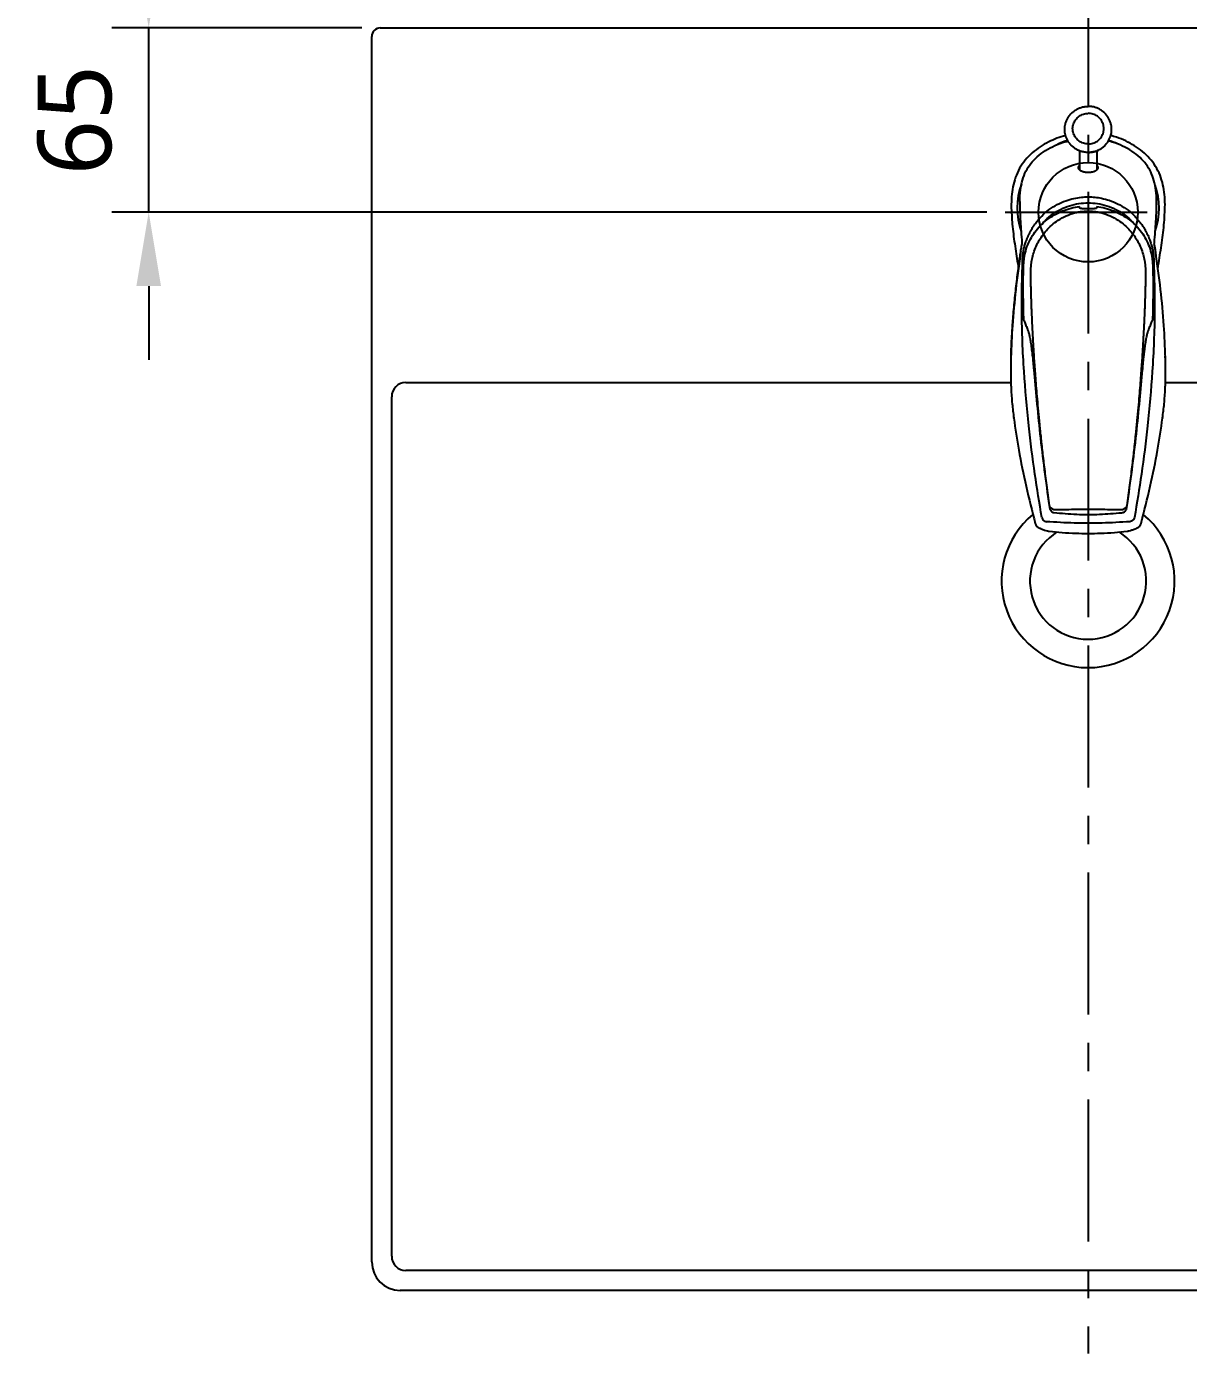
# Model space of a CAD drawing. Extents: x 7158 to 10258, y -4678 to -2578.
# Drawn here: x 7763.7 to 8173.3, y -3360.4 to -2892.7 of the extents above; entities that cross this region are included whole.
import ezdxf

# ---------------------------------------------------------------- set-up
doc = ezdxf.new("R2010")
doc.units = 0
doc.header["$LTSCALE"] = 20
doc.header["$MEASUREMENT"] = 0
doc.linetypes.add('CENTER', pattern=[2, 1.25, -0.25, 0.25, -0.25])
doc.layers.get('0').update_dxf_attribs({"linetype": 'CONTINUOUS'})
doc.layers.get('DEFPOINTS').update_dxf_attribs({"linetype": 'CONTINUOUS'})
for name, color, linetype in [('3', 3, 'CONTINUOUS'), ('7', 7, 'CONTINUOUS'), ('CENTER', 2, 'CENTER')]:
    doc.layers.add(name, color=color, linetype=linetype)
doc.styles.get("Standard").update_dxf_attribs({"font": 'NanumGothic.ttf'})
doc.dimstyles.get("Standard").update_dxf_attribs({"dimtxt": 2.5, "dimasz": 2, "dimexe": 2, "dimexo": 1, "dimgap": 1.5, "dimtad": 1, "dimdec": 0, "dimlfac": 10, "dimrnd": 0.5, "dimzin": 0, "dimdsep": 46, "dimtxsty": 'Standard', "dimcen": 0, "dimclrt": 2, "dimadec": 0, "dimazin": 0, "dimtfac": 1, "dimtdec": 0, "dimtmove": 0, "dimatfit": 3, "dimfxl": 1, "dimtolj": 1, "dimtzin": 0, "dimarcsym": 0})

# ---------------------------------------------------------------- blocks, each defined once
blk = doc.blocks.new('*D63')
at = {"color": 3, "lineweight": -2, "transparency": 16777216}
for p, q in [((7806.724059823468, -2867.163180721927), (7806.724059823468, -2841.163180721927)), ((7881.878224398339, -2893.163180721927), (7793.724059823468, -2893.163180721927)), ((7806.724059823468, -2958.163180721927), (7806.724059823468, -2893.163180721927)), ((8102.174279302364, -2958.163180721927), (7793.724059823468, -2958.163180721927)), ((7806.724059823468, -2984.163180721927), (7806.724059823468, -3010.163180721927))]:
    blk.add_line(p, q, dxfattribs=at)
at = {"color": 3, "transparency": 16777216}
for points in [[(7802.390726490135, -2867.163180721927), (7811.057393156801, -2867.163180721927), (7806.724059823468, -2893.163180721927)], [(7802.390726490135, -2984.163180721927), (7811.057393156801, -2984.163180721927), (7806.724059823468, -2958.163180721927)]]:
    blk.add_solid(points, dxfattribs=at)
at = {"layer": 'DEFPOINTS', "color": 0, "transparency": 16777216}
for p in [(7806.724059823468, -2893.163180721927), (7888.378224398339, -2893.163180721927), (8108.674279302364, -2958.163180721927)]:
    blk.add_point(p, dxfattribs=at)
at = {"color": 2, "transparency": 16777216, "insert": (7780.724059823469, -2925.663180721926), "char_height": 26, "attachment_point": 5, "rotation": 90}
blk.add_mtext('\\A1;65', dxfattribs=at)
blk = doc.blocks.new('*D65')
at = {"color": 3, "lineweight": -2, "transparency": 16777216}
for p, q in [((7885.378224398339, -2889.663180721927), (7885.378224398339, -2776.180422817031)), ((8390.378224398339, -2889.663180721927), (8390.378224398339, -2776.180422817031)), ((7911.378224398339, -2789.180422817031), (8364.378224398339, -2789.180422817031))]:
    blk.add_line(p, q, dxfattribs=at)
at = {"color": 3, "transparency": 16777216}
for points in [[(7911.378224398339, -2784.847089483697), (7911.378224398339, -2793.513756150364), (7885.378224398339, -2789.180422817031)], [(8364.378224398339, -2784.847089483697), (8364.378224398339, -2793.513756150364), (8390.378224398339, -2789.180422817031)]]:
    blk.add_solid(points, dxfattribs=at)
at = {"layer": 'DEFPOINTS', "color": 0, "transparency": 16777216}
for p in [(8390.378224398339, -2789.180422817031), (7885.378224398339, -2896.163180721927), (8390.378224398339, -2896.163180721927)]:
    blk.add_point(p, dxfattribs=at)
at = {"color": 2, "transparency": 16777216, "insert": (8137.878224398339, -2763.180422817031), "char_height": 26, "attachment_point": 5}
blk.add_mtext('\\A1;505', dxfattribs=at)

msp = doc.modelspace()

# ---------------------------------------------------------------- linework, layer by layer
at = {"color": 2}
msp.add_circle((8137.878224398335, -2958.163180721927), 17.5, dxfattribs=at)
at = {"color": 7}
for radius, start, end in [(30.5, 129.5647572554297, 270), (30.5, 270, 50.33366176609928), (20.5, 122.3360573787524, 270), (20.5, 270, 57.64088651539563)]:
    msp.add_arc((8137.878224398339, -3088.163180721927), radius, start, end, dxfattribs=at)
at = {"layer": '3', "color": 7}
for p, q in [((7888.378224398339, -2893.163180721927), (8387.378224398339, -2893.163180721927)), ((7885.378224398339, -3328.163180721927), (7885.378224398339, -2896.163180721927)), ((7897.378224398339, -3018.163180721927), (8110.659770931192, -3018.163180721927)), ((8165.147025360717, -3018.163180721927), (8378.378224398339, -3018.163180721927)), ((7892.378224398339, -3326.163180721927), (7892.378224398339, -3023.163180721927)), ((8378.378224398339, -3331.163180721927), (7897.378224398339, -3331.163180721927)), ((8380.378224398339, -3338.163180721927), (7895.378224398339, -3338.163180721927))]:
    msp.add_line(p, q, dxfattribs=at)
msp.add_circle((8137.878224398335, -2958.163180721927), 17.5, dxfattribs=at)
for centre, radius, start, end in [((7888.378224398339, -2896.163180721927), 3, 90, 180), ((7897.378224398339, -3023.163180721927), 5, 90, 180), ((7895.378224398339, -3328.163180721927), 10, 180, 270), ((7897.378224398339, -3326.163180721927), 5, 180, 270)]:
    msp.add_arc(centre, radius, start, end, dxfattribs=at)
at = {"layer": '7'}
for p, q in [((8134.903398266733, -2936.507017192849, 0.2530337033301038), (8134.903398266733, -2943.25512351205, 0.2530337033301038)), ((8140.903398266737, -2936.507021959347, 0.2530337033301038), (8140.903398266737, -2943.25544063695, 0.2530337033301038)), ((8134.903398266733, -2956.54088703755, 0.2530337033301038), (8134.903398266733, -2956.09857250955, 0.2530337033301038)), ((8140.903398266737, -2956.098572505548, 0.2530337033301038), (8140.903398266737, -2956.540887033048, 0.2530337033301038)), ((8114.118345204633, -2972.056263718451, 0.2530337033301038), (8114.118330071333, -2972.056368065947, 0.2530337033301038)), ((8114.132809771536, -2971.956678686052, 0.2530337033301038), (8114.132520403737, -2971.958640572948, 0.2530337033301038)), ((8161.674274136534, -2971.958640592448, 0.2530337033301038), (8161.674038897236, -2971.957041711149, 0.2530337033301038)), ((8161.688466467334, -2972.056368139848, 0.2530337033301038), (8161.688451366235, -2972.05626401355, 0.2530337033301038)), ((8116.893704533235, -3000.544016968247, 0.2530337033301038), (8116.894399422536, -3000.546088250449, 0.2530337033301038)), ((8158.913036873337, -3000.543975843248, 0.2530337033301038), (8158.912380159636, -3000.545932641849, 0.2530337033301038)), ((8110.670998655733, -3009.370388176649, 0.2530337033301038), (8110.670997173633, -3009.37044813225, 0.2530337033301038)), ((8118.728527789435, -3013.622288962848, 0.2530337033301038), (8118.722670580331, -3013.65206995065, 0.2530337033301038)), ((8118.722670580331, -3013.65206995065, 0.2530337033301038), (8118.722686921137, -3013.652264979851, 0.2530337033301038)), ((8157.078269348434, -3013.622283043947, 0.2530337033301038), (8157.084012625537, -3013.65205144055, 0.2530337033301038)), ((8157.084012625537, -3013.65205144055, 0.2530337033301038), (8157.083995541134, -3013.65224619075, 0.2530337033301038)), ((8124.282855713036, -3062.300083916148, 0.2530337033301038), (8124.275832337235, -3062.297631256347, 0.2530337033301038)), ((8151.523950084638, -3062.300094450348, 0.2530337033301038), (8151.530972941231, -3062.297641614151, 0.2530337033301038)), ((8123.505639993431, -3070.435399703947, 0.2530337033301038), (8123.506046812436, -3070.435512252248, 0.2530337033301038)), ((8124.124643782834, -3070.552243897551, 0.2530337033301038), (8124.124739959138, -3070.552255195349, 0.2530337033301038)), ((8137.903399486135, -3071.369430750852, 0.2530337033301038), (8137.903399424931, -3071.34572077835, 0.2530337033301038)), ((8151.682172620734, -3070.552244575152, 0.2530337033301038), (8151.682062274434, -3070.552257503751, 0.2530337033301038)), ((8152.301134322033, -3070.435401691848, 0.2530337033301038), (8152.300775441336, -3070.435500981749, 0.2530337033301038)), ((8155.414316068136, -3069.28444284235, 0.2530337033301038), (8155.413914203031, -3069.284640582951, 0.2530337033301038))]:
    msp.add_line(p, q, dxfattribs=at)
for start, end in [(106.7438850389895, 115.374488007759), (65.38059127325987, 73.15373459942558), (160.0372229313514, 199.0805555331229), (341.3142067010345, 19.20086599508016)]:
    msp.add_arc((8137.878224398337, -2956.79005876695, 0.2530337033301038), 25, start, end, dxfattribs=at)
for points in [[(8134.30380605523, -2936.24899174095, 0.2530337033301038), (8133.616830678928, -2935.880339640549, 0.2530337033301038), (8132.696922726036, -2935.240862664451, 0.2530337033301038), (8131.874001561437, -2934.483984020749, 0.2530337033301038), (8131.163396649436, -2933.62380292655, 0.2530337033301038), (8130.578345214935, -2932.676342928049, 0.2530337033301038), (8130.129745659231, -2931.65925341235, 0.2530337033301038), (8129.825954543334, -2930.59148083285, 0.2530337033301038), (8129.672630920932, -2929.492915772249, 0.2530337033301038), (8129.672630920932, -2928.38402241905, 0.2530337033301038), (8129.825954543334, -2927.285457358449, 0.2530337033301038), (8130.129745659231, -2926.217684778949, 0.2530337033301038), (8130.578345214935, -2925.20059526325, 0.2530337033301038), (8131.163396649436, -2924.253135264749, 0.2530337033301038), (8131.874001561437, -2923.39295417055, 0.2530337033301038), (8132.696922726036, -2922.636075526848, 0.2530337033301038), (8133.616830678928, -2921.99659855085, 0.2530337033301038), (8134.616589275533, -2921.486435488451, 0.2530337033301038), (8135.677574904739, -2921.115089712448, 0.2530337033301038), (8136.780023411733, -2920.889478691848, 0.2530337033301038), (8137.903398266733, -2920.813805133349, 0.2530337033301038)], [(8137.903398266733, -2934.06391394175, 0.2530337033301038), (8137.047857619631, -2933.99760436465, 0.2530337033301038), (8136.213383222634, -2933.800308395349, 0.2530337033301038), (8135.420522604936, -2933.476884115249, 0.2530337033301038), (8134.688798626134, -2933.035295303549, 0.2530337033301038), (8134.036228759231, -2932.486415342351, 0.2530337033301038), (8133.478881439931, -2931.843759478048, 0.2530337033301038), (8133.030480409032, -2931.123152030651, 0.2530337033301038), (8132.702066788033, -2930.342336747249, 0.2530337033301038), (8132.501727210338, -2929.520539891451, 0.2530337033301038), (8132.434394701135, -2928.677996829152, 0.2530337033301038), (8132.501727210338, -2927.835453766848, 0.2530337033301038), (8132.702066788033, -2927.01365691105, 0.2530337033301038), (8133.030480409032, -2926.232841627648, 0.2530337033301038), (8133.478881439931, -2925.512234180247, 0.2530337033301038), (8134.036228759231, -2924.869578315948, 0.2530337033301038), (8134.688798626134, -2924.32069835475, 0.2530337033301038), (8135.420522604936, -2923.87910954305, 0.2530337033301038), (8136.213383222634, -2923.55568526295, 0.2530337033301038), (8137.047857619631, -2923.358389293649, 0.2530337033301038), (8137.903398266733, -2923.292079716548, 0.2530337033301038)], [(8141.502990478233, -2936.24899174095, 0.2530337033301038), (8142.189965854535, -2935.880339640549, 0.2530337033301038), (8143.109873807434, -2935.240862664451, 0.2530337033301038), (8143.932794972034, -2934.483984020749, 0.2530337033301038), (8144.643399884035, -2933.62380292655, 0.2530337033301038), (8145.228451318535, -2932.676342928049, 0.2530337033301038), (8145.677050874232, -2931.65925341235, 0.2530337033301038), (8145.980841990129, -2930.59148083285, 0.2530337033301038), (8146.134165612539, -2929.492915772249, 0.2530337033301038), (8146.134165612539, -2928.38402241905, 0.2530337033301038), (8145.980841990129, -2927.285457358449, 0.2530337033301038), (8145.677050874232, -2926.217684778949, 0.2530337033301038), (8145.228451318535, -2925.20059526325, 0.2530337033301038), (8144.643399884035, -2924.253135264749, 0.2530337033301038), (8143.932794972034, -2923.39295417055, 0.2530337033301038), (8143.109873807434, -2922.636075526848, 0.2530337033301038), (8142.189965854535, -2921.99659855085, 0.2530337033301038), (8141.190207257931, -2921.486435488451, 0.2530337033301038), (8140.129221628731, -2921.115089712448, 0.2530337033301038), (8139.02677312173, -2920.889478691848, 0.2530337033301038), (8137.903398266733, -2920.813805133349, 0.2530337033301038)], [(8137.903398266733, -2934.094439470751, 0.2530337033301038), (8138.763787824437, -2934.02775407375, 0.2530337033301038), (8139.602991735837, -2933.829339898548, 0.2530337033301038), (8140.400346015331, -2933.504082560649, 0.2530337033301038), (8141.136217154335, -2933.059990975249, 0.2530337033301038), (8141.792485563235, -2932.508000150952, 0.2530337033301038), (8142.352991735834, -2931.861701933749, 0.2530337033301038), (8142.803934149733, -2931.13701033085, 0.2530337033301038), (8143.134209106332, -2930.351769654449, 0.2530337033301038), (8143.335684140033, -2929.525315136248, 0.2530337033301038), (8143.403398266737, -2928.677996829152, 0.2530337033301038), (8143.335684140033, -2927.830678522151, 0.2530337033301038), (8143.134209106332, -2927.00422400385, 0.2530337033301038), (8142.803934149733, -2926.218983327549, 0.2530337033301038), (8142.352991735834, -2925.494291724549, 0.2530337033301038), (8141.792485563235, -2924.847993507351, 0.2530337033301038), (8141.136217154335, -2924.29600268305, 0.2530337033301038), (8140.400346015331, -2923.85191109765, 0.2530337033301038), (8139.602991735837, -2923.52665375975, 0.2530337033301038), (8138.763787824437, -2923.328239584549, 0.2530337033301038), (8137.903398266733, -2923.261554187548, 0.2530337033301038)], [(8113.765160008834, -2954.380966324148, 0.2530337033301038), (8114.026776335135, -2950.333221768747, 0.2530337033301038), (8114.748645188132, -2946.794555175848, 0.2530337033301038), (8115.987036155328, -2943.656174586049, 0.2530337033301038), (8117.666797861833, -2941.017240220049, 0.2530337033301038), (8119.926819787432, -2938.60652489705, 0.2530337033301038), (8122.838397398131, -2936.41193178275, 0.2530337033301038), (8126.151474214234, -2934.63341211515, 0.2530337033301038), (8129.699960455337, -2933.320001292951, 0.2530337033301038), (8130.773910823036, -2933.022966978647, 0.2530337033301038)], [(8137.903398266733, -2937.073470872947, 0.2530337033301038), (8137.224128405231, -2937.04521455135, 0.2530337033301038), (8136.534440419337, -2936.958235285652, 0.2530337033301038), (8135.825241763732, -2936.80598822125, 0.2530337033301038), (8135.082268294636, -2936.575048392647, 0.2530337033301038), (8134.303804396832, -2936.248995213651, 0.2530337033301038)], [(8137.903398266733, -2937.06313305805, 0.2530337033301038), (8136.780023411733, -2936.987459499447, 0.2530337033301038), (8135.677574904739, -2936.76184847885, 0.2530337033301038), (8134.616589275533, -2936.390502702848, 0.2530337033301038), (8134.30380605523, -2936.24899174095, 0.2530337033301038)], [(8137.903398266733, -2937.06313305805, 0.2530337033301038), (8139.02677312173, -2936.987459499447, 0.2530337033301038), (8140.129221628731, -2936.76184847885, 0.2530337033301038), (8141.190207257931, -2936.390502702848, 0.2530337033301038), (8141.502990478233, -2936.24899174095, 0.2530337033301038)], [(8141.502992136639, -2936.248995213651, 0.2530337033301038), (8140.721194466632, -2936.576254680449, 0.2530337033301038), (8139.970635075731, -2936.808827596247, 0.2530337033301038), (8139.258577329432, -2936.960555692149, 0.2530337033301038), (8138.572274981032, -2937.046073709549, 0.2530337033301038), (8137.903398266733, -2937.073470872947, 0.2530337033301038)], [(8162.04163727063, -2954.380966179447, 0.2530337033301038), (8161.790520727636, -2950.431243481749, 0.2530337033301038), (8161.109565573732, -2946.975700183148, 0.2530337033301038), (8159.941328657032, -2943.900392311448, 0.2530337033301038), (8158.338678707531, -2941.280392774848, 0.2530337033301038), (8156.180227059331, -2938.881679885149, 0.2530337033301038), (8153.343637169432, -2936.65494221385, 0.2530337033301038), (8150.011137425534, -2934.798013340847, 0.2530337033301038), (8146.414190731428, -2933.411454759849, 0.2530337033301038), (8145.035826033536, -2933.019052148548, 0.2530337033301038)], [(8134.503416186433, -2942.398432495148, 0.2530337033301038), (8134.509556672338, -2942.285061938551, 0.2530337033301038), (8134.556270621631, -2942.066048655047, 0.2530337033301038), (8134.650470295832, -2941.844767018052, 0.2530337033301038), (8134.794067649536, -2941.623963347152, 0.2530337033301038), (8134.903068708134, -2941.494818136849, 0.2530337033301038)], [(8140.903715001832, -2941.494797248547, 0.2530337033301038), (8141.030827758432, -2941.647899741152, 0.2530337033301038), (8141.188336188434, -2941.90836391625, 0.2530337033301038), (8141.278900802636, -2942.172274126047, 0.2530337033301038), (8141.303392722233, -2942.398355556848, 0.2530337033301038)], [(8137.903398266733, -2944.162859671847, 0.2530337033301038), (8137.409404128333, -2944.14547168015, 0.2530337033301038), (8136.967111869335, -2944.09901923385, 0.2530337033301038), (8136.569519848033, -2944.02984260225, 0.2530337033301038), (8136.210798024635, -2943.941631016647, 0.2530337033301038), (8135.891273572333, -2943.838091869948, 0.2530337033301038), (8135.601671030936, -2943.718470711051, 0.2530337033301038), (8135.341439876933, -2943.58305261635, 0.2530337033301038), (8135.113312317635, -2943.43338298485, 0.2530337033301038), (8134.918424792229, -2943.270154160451, 0.2530337033301038), (8134.758181187435, -2943.093849194548, 0.2530337033301038), (8134.634875499532, -2942.905590431952, 0.2530337033301038), (8134.550883002534, -2942.706875050549, 0.2530337033301038), (8134.508416803537, -2942.499391679749, 0.2530337033301038), (8134.503416186433, -2942.398432495148, 0.2530337033301038)], [(8141.303392722233, -2942.398355556848, 0.2530337033301038), (8141.302879967634, -2942.43068888065, 0.2530337033301038), (8141.264493726731, -2942.678008591447, 0.2530337033301038), (8141.169044456738, -2942.910916256947, 0.2530337033301038), (8141.022462312429, -2943.126462536948, 0.2530337033301038), (8140.831689089837, -2943.322084330048, 0.2530337033301038), (8140.603086154331, -2943.496969420049, 0.2530337033301038), (8140.338480881232, -2943.652963505852, 0.2530337033301038), (8140.034661322634, -2943.792243059748, 0.2530337033301038), (8139.690112360329, -2943.913820360049, 0.2530337033301038), (8139.30684785353, -2944.014785099248, 0.2530337033301038), (8138.881639681129, -2944.093003620852, 0.2530337033301038), (8138.411606311538, -2944.144444048548, 0.2530337033301038), (8137.903398266733, -2944.162859671847, 0.2530337033301038)], [(8113.765160008834, -2954.380966324148, 0.2530337033301038), (8113.781288706536, -2956.35316223335, 0.2530337033301038), (8113.838235605535, -2957.825727714449, 0.2530337033301038)], [(8119.292716778435, -2962.092469157947, 0.2530337033301038), (8121.511466888731, -2959.466972532651, 0.2530337033301038), (8124.126008594931, -2957.215516255852, 0.2530337033301038), (8127.015525909637, -2955.413248094151, 0.2530337033301038), (8129.999860933929, -2954.10362024205, 0.2530337033301038), (8132.878076694733, -2953.273708679649, 0.2530337033301038), (8135.538264165034, -2952.838194491347, 0.2530337033301038), (8137.903402502832, -2952.70573524545, 0.2530337033301038)], [(8121.343686868631, -2962.585349071947, 0.2530337033301038), (8122.835791265332, -2960.953593783448, 0.2530337033301038), (8125.36370947473, -2958.830899551049, 0.2530337033301038), (8128.201980422031, -2957.121376710448, 0.2530337033301038), (8131.289248507032, -2955.864304830448, 0.2530337033301038), (8134.562732100529, -2955.092634684748, 0.2530337033301038), (8137.903398266733, -2954.835196699251, 0.2530337033301038)], [(8137.903398266733, -2954.835196716549, 0.2530337033301038), (8141.23591784053, -2955.091372296647, 0.2530337033301038), (8144.511624334531, -2955.862414221051, 0.2530337033301038), (8147.601048961833, -2957.119490813548, 0.2530337033301038), (8150.440715281338, -2958.829206794049, 0.2530337033301038), (8152.969329184032, -2960.951944919448, 0.2530337033301038), (8154.463408745631, -2962.585713539748, 0.2530337033301038)], [(8137.903402509231, -2952.70573642275, 0.2530337033301038), (8140.196479676832, -2952.830632628348, 0.2530337033301038), (8142.653859004035, -2953.214426804648, 0.2530337033301038), (8145.337332566132, -2953.941099006347, 0.2530337033301038), (8148.266388515529, -2955.146083917648, 0.2530337033301038), (8151.272787828939, -2956.923276112348, 0.2530337033301038), (8154.10175912173, -2959.27418162245, 0.2530337033301038), (8156.514027258634, -2962.092361005348, 0.2530337033301038)], [(8161.968560848136, -2957.825728018147, 0.2530337033301038), (8162.025507803237, -2956.35316312525, 0.2530337033301038), (8162.04163727063, -2954.380966179447, 0.2530337033301038)], [(8113.838241527335, -2957.825727421251, 0.2530337033301038), (8113.981208038329, -2960.538484343147, 0.2530337033301038), (8114.192202570828, -2963.99951008395, 0.2530337033301038), (8114.466206198229, -2967.82742293105, 0.2530337033301038), (8114.550531266648, -2969.55889929548, 0.2530337033301038)], [(8115.520255654237, -2973.265862837148, 0.2530337033301038), (8116.318532843632, -2970.383856653248, 0.2530337033301038), (8117.529150500332, -2967.667468028749, 0.2530337033301038), (8119.123573932828, -2965.140686199648, 0.2530337033301038), (8121.079164990531, -2962.842626945649, 0.2530337033301038), (8123.389285394433, -2960.806970676249, 0.2530337033301038), (8126.019251972039, -2959.075567004248, 0.2530337033301038), (8128.904515163134, -2957.684492684348, 0.2530337033301038), (8131.901048066838, -2956.689183223148, 0.2530337033301038), (8134.903398266733, -2956.09857250955, 0.2530337033301038)], [(8117.776387066731, -2977.201237306349, 0.2530337033301038), (8117.966516485134, -2975.598568156347, 0.2530337033301038), (8118.390078174432, -2973.539599092551, 0.2530337033301038), (8119.096113583631, -2971.292640352749, 0.2530337033301038), (8120.065864122933, -2969.083374351749, 0.2530337033301038), (8121.281941601132, -2966.987899455749, 0.2530337033301038), (8122.760961550934, -2965.00947698175, 0.2530337033301038), (8124.540255070331, -2963.153076047247, 0.2530337033301038), (8126.716667075432, -2961.398073708047, 0.2530337033301038), (8129.419844948932, -2959.783088802347, 0.2530337033301038), (8132.34563797703, -2958.591861789751, 0.2530337033301038), (8135.142517108232, -2957.92679415265, 0.2530337033301038), (8137.891479075033, -2957.70693352335, 0.2530337033301038), (8140.640771095836, -2957.923092667948, 0.2530337033301038), (8143.438384440031, -2958.584628197951, 0.2530337033301038), (8146.367473493827, -2959.77336075945, 0.2530337033301038), (8149.076639131936, -2961.388597457049, 0.2530337033301038), (8151.26005209793, -2963.14708971805, 0.2530337033301038), (8153.044652744533, -2965.008091023552, 0.2530337033301038), (8154.527411719437, -2966.99177569185, 0.2530337033301038), (8155.745875130431, -2969.093129324552, 0.2530337033301038), (8156.716792788227, -2971.30898055365, 0.2530337033301038), (8157.422030105134, -2973.560377649151, 0.2530337033301038), (8157.843058497538, -2975.616402637648, 0.2530337033301038), (8158.030409521232, -2977.20123910955, 0.2530337033301038)], [(8140.903398266737, -2956.540887033048, 0.2530337033301038), (8140.801228771432, -2956.700147893849, 0.2530337033301038), (8140.501758146633, -2956.821241112148, 0.2530337033301038), (8140.025718779934, -2956.903704852048, 0.2530337033301038), (8139.405036984333, -2956.953202883747, 0.2530337033301038), (8138.68110790663, -2956.977978199848, 0.2530337033301038), (8137.903179147432, -2956.985230740348, 0.2530337033301038), (8137.125181534733, -2956.97796813885, 0.2530337033301038), (8136.401223026731, -2956.953174679348, 0.2530337033301038), (8135.780626200629, -2956.903652153847, 0.2530337033301038), (8135.304757528227, -2956.821168602851, 0.2530337033301038), (8135.005455395634, -2956.700069947952, 0.2530337033301038), (8134.903398266733, -2956.54088703755, 0.2530337033301038)], [(8140.903398266737, -2956.098572505548, 0.2530337033301038), (8143.910675611531, -2956.690478664951, 0.2530337033301038), (8146.911524556434, -2957.688231992047, 0.2530337033301038), (8149.798346066136, -2959.081684410149, 0.2530337033301038), (8152.427502396329, -2960.814587897449, 0.2530337033301038), (8154.735718444435, -2962.85086894975, 0.2530337033301038), (8156.688425754937, -2965.147767949948, 0.2530337033301038), (8158.280024836729, -2967.671912582351, 0.2530337033301038), (8159.488755614633, -2970.385221034649, 0.2530337033301038), (8160.286540968931, -2973.265863162847, 0.2530337033301038)], [(8161.253078459829, -2968.936404335851, 0.2530337033301038), (8161.340590244834, -2967.827424101547, 0.2530337033301038), (8161.614593973934, -2963.999509913552, 0.2530337033301038), (8161.825588540933, -2960.538483525548, 0.2530337033301038), (8161.968554990633, -2957.825727728251, 0.2530337033301038)], [(8114.789401080632, -2974.83173825015, 0.2530337033301038), (8114.803319075736, -2974.535282534849, 0.2530337033301038), (8114.821469781635, -2974.203998395547, 0.2530337033301038), (8114.846880865132, -2973.836157921151, 0.2530337033301038), (8114.882056964632, -2973.436855693249, 0.2530337033301038), (8114.928536276033, -2973.008307425749, 0.2530337033301038), (8114.988122997833, -2972.54788071245, 0.2530337033301038), (8115.063057034929, -2972.052997156848, 0.2530337033301038), (8115.15643083523, -2971.519934910548, 0.2530337033301038), (8115.272791252935, -2970.942980851547, 0.2530337033301038), (8115.417984232836, -2970.31531303865, 0.2530337033301038), (8115.598215947039, -2969.633660230248, 0.2530337033301038), (8115.817396340635, -2968.905317767249, 0.2530337033301038), (8116.077279825729, -2968.141417611846, 0.2530337033301038), (8116.378236051432, -2967.352765302649, 0.2530337033301038), (8116.71908280883, -2966.54996567585, 0.2530337033301038), (8117.09784769693, -2965.74197061545, 0.2530337033301038), (8117.505531387831, -2964.949176144851, 0.2530337033301038), (8117.919832557336, -2964.20889016405, 0.2530337033301038), (8118.311822501137, -2963.55827100595, 0.2530337033301038), (8118.66664770743, -2963.004128533649, 0.2530337033301038), (8118.988492888833, -2962.524716915651, 0.2530337033301038), (8119.291820468834, -2962.091856221451, 0.2530337033301038)], [(8156.514906997336, -2962.09175967545, 0.2530337033301038), (8156.812603022836, -2962.516408143352, 0.2530337033301038), (8157.131969201231, -2962.991691287548, 0.2530337033301038), (8157.478843392031, -2963.532408349152, 0.2530337033301038), (8157.852416042033, -2964.14973588855, 0.2530337033301038), (8158.242022867833, -2964.839604133249, 0.2530337033301038), (8158.629943163631, -2965.582659471948, 0.2530337033301038), (8159.000459501329, -2966.356806152949, 0.2530337033301038), (8159.343767825028, -2967.145160860651, 0.2530337033301038), (8159.654462190038, -2967.936328026349, 0.2530337033301038), (8159.928395796431, -2968.717588933851, 0.2530337033301038), (8160.163364958933, -2969.475592897448, 0.2530337033301038), (8160.359075401439, -2970.196375019851, 0.2530337033301038), (8160.517575807533, -2970.867484769247, 0.2530337033301038), (8160.643619105229, -2971.48416178035, 0.2530337033301038), (8160.742601439733, -2972.04600953065, 0.2530337033301038), (8160.819747316937, -2972.55555550275, 0.2530337033301038), (8160.87970673273, -2973.020526891747, 0.2530337033301038), (8160.925859330235, -2973.448318802949, 0.2530337033301038), (8160.960640221432, -2973.845409534347, 0.2530337033301038), (8160.985731292329, -2974.210726432248, 0.2530337033301038), (8161.003658315834, -2974.538901828751, 0.2530337033301038), (8161.017395410034, -2974.831738293947, 0.2530337033301038)], [(8161.217799933738, -2969.370732569451, 0.2530337033301038), (8161.234245881233, -2969.16912676385, 0.2530337033301038)], [(8161.234245881233, -2969.16912676385, 0.2530337033301038), (8161.253078459829, -2968.936404335851, 0.2530337033301038)], [(8114.107962297634, -2972.12784285855, 0.2530337033301038), (8112.384185154033, -2985.382504091249, 0.2530337033301038), (8111.22129223413, -2998.090010391648, 0.2530337033301038), (8110.670973142531, -3009.370387547047, 0.2530337033301038)], [(8110.714973097833, -3008.919193637549, 0.2530337033301038), (8110.752354392234, -3007.668378662648, 0.2530337033301038), (8110.827039692535, -3005.65763045765, 0.2530337033301038), (8110.927089145434, -3003.468787858451, 0.2530337033301038), (8111.057727802136, -3001.072470183349, 0.2530337033301038), (8111.225046946833, -2998.44310223115, 0.2530337033301038), (8111.434655744832, -2995.574770993449, 0.2530337033301038), (8111.692925899331, -2992.469736815852, 0.2530337033301038), (8112.001844158529, -2989.179888568247, 0.2530337033301038), (8112.353218533333, -2985.824417889449, 0.2530337033301038), (8112.732832654927, -2982.521834617751, 0.2530337033301038), (8113.121643325334, -2979.38730647235, 0.2530337033301038), (8113.497357995338, -2976.534303331751, 0.2530337033301038), (8113.836114206531, -2974.075532531447, 0.2530337033301038), (8114.113175359433, -2972.12857869145, 0.2530337033301038)], [(8114.118330748634, -2972.056368157151, 0.2530337033301038), (8114.107962297634, -2972.12784285855, 0.2530337033301038)], [(8114.113175309531, -2972.128578685647, 0.2530337033301038), (8114.120239197737, -2972.079602149247, 0.2530337033301038), (8114.127295754433, -2972.030729256349, 0.2530337033301038)], [(8114.113641787733, -2972.106473598347, 0.2530337033301038), (8114.113175309531, -2972.128578685647, 0.2530337033301038)], [(8114.118330050433, -2972.05636806295, 0.2530337033301038), (8114.117462956832, -2972.062632283351, 0.2530337033301038), (8114.113641787733, -2972.106473598347, 0.2530337033301038)], [(8114.132527603231, -2971.958641614752, 0.2530337033301038), (8114.120593748239, -2972.040773223749, 0.2530337033301038), (8114.118345205532, -2972.056263718551, 0.2530337033301038)], [(8114.127285907633, -2972.030728003152, 0.2530337033301038), (8114.169765920133, -2971.738220088251, 0.2530337033301038)], [(8114.132520391335, -2971.958640571147, 0.2530337033301038), (8114.131593283737, -2971.96533034145, 0.2530337033301038), (8114.127285907633, -2972.030728003152, 0.2530337033301038)], [(8114.130903410531, -2972.054227856748, 0.2530337033301038), (8114.127295774933, -2972.030729968451, 0.2530337033301038)], [(8115.137039748633, -2976.695339974649, 0.2530337033301038), (8115.172299915133, -2976.271354220349, 0.2530337033301038), (8115.209021092031, -2975.852820898449, 0.2530337033301038), (8115.245636224934, -2975.458437651351, 0.2530337033301038), (8115.280441645931, -2975.10460995045, 0.2530337033301038), (8115.312210526934, -2974.799624042549, 0.2530337033301038), (8115.341978871633, -2974.52961445275, 0.2530337033301038), (8115.371566859429, -2974.276703965748, 0.2530337033301038), (8115.403018656934, -2974.025337650051, 0.2530337033301038), (8115.437538662931, -2973.771204805249, 0.2530337033301038), (8115.475851198835, -2973.517753844749, 0.2530337033301038), (8115.520255654237, -2973.265862837148, 0.2530337033301038)], [(8160.286540968931, -2973.265863162847, 0.2530337033301038), (8160.328097449337, -2973.50019285515, 0.2530337033301038), (8160.364048695637, -2973.734922355548, 0.2530337033301038), (8160.396620465834, -2973.97073226885, 0.2530337033301038), (8160.426558317535, -2974.205573203849, 0.2530337033301038), (8160.454619237034, -2974.440677980452, 0.2530337033301038), (8160.482162292936, -2974.685064679048, 0.2530337033301038), (8160.510469839732, -2974.949956533651, 0.2530337033301038), (8160.540673553633, -2975.247687309848, 0.2530337033301038), (8160.572752629732, -2975.580837574649, 0.2530337033301038), (8160.605661473537, -2975.940748478948, 0.2530337033301038), (8160.638316689738, -2976.316232955547, 0.2530337033301038), (8160.669756784837, -2976.695339974649, 0.2530337033301038)], [(8161.646244463735, -2971.801309338048, 0.2530337033301038), (8161.611488455832, -2971.564875197451, 0.2530337033301038)], [(8161.679509063333, -2972.030728121049, 0.2530337033301038), (8161.646244463735, -2971.801309338048, 0.2530337033301038)], [(8161.688451368036, -2972.05626401325, 0.2530337033301038), (8161.686205296332, -2972.040790528049, 0.2530337033301038), (8161.674268901634, -2971.958641349548, 0.2530337033301038)], [(8161.679509063333, -2972.030728121049, 0.2530337033301038), (8161.675201332231, -2971.965330568351, 0.2530337033301038), (8161.674274148731, -2971.958640590752, 0.2530337033301038)], [(8161.679500749333, -2972.030729907752, 0.2530337033301038), (8161.675877767027, -2972.054327326251, 0.2530337033301038)], [(8161.693621241133, -2972.12857877385, 0.2530337033301038), (8161.686557438932, -2972.079602818249, 0.2530337033301038), (8161.679500755634, -2972.030729195949, 0.2530337033301038)], [(8161.693621241133, -2972.12857877385, 0.2530337033301038), (8161.689333584936, -2972.06263237235, 0.2530337033301038), (8161.688466488229, -2972.056368136751, 0.2530337033301038)], [(8161.698834248537, -2972.127842947048, 0.2530337033301038), (8161.688465795332, -2972.056368230247, 0.2530337033301038)], [(8165.135806241133, -3009.369651580651, 0.2530337033301038), (8164.585470595333, -2998.089503020151, 0.2530337033301038), (8163.422581950634, -2985.382243732948, 0.2530337033301038), (8161.698834248537, -2972.127842947048, 0.2530337033301038)], [(8121.550313427431, -3065.760821967647, 0.2530337033301038), (8119.136613381934, -3050.472246585451, 0.2530337033301038), (8116.980522175631, -3033.39181232645, 0.2530337033301038), (8115.312435720634, -3014.24547717385, 0.2530337033301038), (8114.497868059834, -2993.292629430348, 0.2530337033301038), (8114.78939888513, -2974.831738364351, 0.2530337033301038)], [(8115.197528386432, -2995.88479027605, 0.2530337033301038), (8115.150718691633, -2994.146435206149, 0.2530337033301038), (8115.111474608328, -2992.443942365249, 0.2530337033301038), (8115.07974555373, -2990.786317611751, 0.2530337033301038), (8115.055353782836, -2989.181421179451, 0.2530337033301038), (8115.037913337137, -2987.624751577251, 0.2530337033301038), (8115.027030491927, -2986.088949158348, 0.2530337033301038), (8115.022832889934, -2984.54652815035, 0.2530337033301038), (8115.025969026332, -2982.993753322549, 0.2530337033301038), (8115.03730598153, -2981.434727851647, 0.2530337033301038), (8115.058079967233, -2979.86697927775, 0.2530337033301038), (8115.090178259032, -2978.289759261648, 0.2530337033301038), (8115.137039748633, -2976.695339974649, 0.2530337033301038)], [(8124.312098493932, -3061.488529348049, 0.2530337033301038), (8123.313550102534, -3054.307023008846, 0.2530337033301038), (8122.49204703963, -3047.855997628449, 0.2530337033301038), (8121.801475082333, -3041.972384364049, 0.2530337033301038), (8121.213944345631, -3036.564824785351, 0.2530337033301038), (8120.717033948329, -3031.64134371315, 0.2530337033301038), (8120.293587417631, -3027.13949642925, 0.2530337033301038), (8119.931273033335, -3023.017672383249, 0.2530337033301038), (8119.619802460527, -3019.234580182052, 0.2530337033301038), (8119.351763699733, -3015.765190593047, 0.2530337033301038), (8119.120800798735, -3012.584566400051, 0.2530337033301038), (8118.921649782033, -3009.670807146349, 0.2530337033301038), (8118.74963061993, -3006.999795018651, 0.2530337033301038), (8118.600827977834, -3004.549680011847, 0.2530337033301038), (8118.47198440433, -3002.30125974405, 0.2530337033301038), (8118.360295444631, -3000.236114927848, 0.2530337033301038), (8118.263325501039, -2998.336162166948, 0.2530337033301038), (8118.178974903929, -2996.584017079049, 0.2530337033301038), (8118.105460842735, -2994.963541686648, 0.2530337033301038), (8118.041253453428, -2993.45932993645, 0.2530337033301038), (8117.985038416131, -2992.056493301148, 0.2530337033301038), (8117.936211685932, -2990.754895463647, 0.2530337033301038), (8117.894207439329, -2989.555008491548, 0.2530337033301038), (8117.858150759233, -2988.447165623248, 0.2530337033301038), (8117.827330952632, -2987.423822310148, 0.2530337033301038), (8117.801156777035, -2986.479039746851, 0.2530337033301038), (8117.779544035127, -2985.62552568385, 0.2530337033301038), (8117.761813025934, -2984.85419522845, 0.2530337033301038), (8117.747307860131, -2984.152951215151, 0.2530337033301038), (8117.735486573632, -2983.510128316848, 0.2530337033301038), (8117.725911323132, -2982.914283312548, 0.2530337033301038), (8117.718244985934, -2982.354037238452, 0.2530337033301038), (8117.712253164331, -2981.817738630848, 0.2530337033301038), (8117.707967645338, -2981.314084984947, 0.2530337033301038), (8117.705323314831, -2980.851817633048, 0.2530337033301038), (8117.704143695437, -2980.438928594049, 0.2530337033301038), (8117.704157208836, -2980.073704032748, 0.2530337033301038), (8117.705111570531, -2979.750336421749, 0.2530337033301038), (8117.706798833931, -2979.463828376347, 0.2530337033301038), (8117.709047358128, -2979.209807624348, 0.2530337033301038), (8117.711720194433, -2978.984099034647, 0.2530337033301038), (8117.714717218432, -2978.78253244855, 0.2530337033301038), (8117.71797866513, -2978.600862795247, 0.2530337033301038), (8117.721489211433, -2978.43475150175, 0.2530337033301038), (8117.725282946934, -2978.279777057447, 0.2530337033301038), (8117.729450767738, -2978.131454795448, 0.2530337033301038), (8117.734158600231, -2977.98510225945, 0.2530337033301038), (8117.739597567133, -2977.837830477352, 0.2530337033301038), (8117.745836337033, -2977.691565376249, 0.2530337033301038), (8117.752847820933, -2977.550140702547, 0.2530337033301038), (8117.760508834433, -2977.417941818449, 0.2530337033301038), (8117.768540615334, -2977.299793299449, 0.2530337033301038), (8117.776386594431, -2977.20123725545, 0.2530337033301038)], [(8158.030410113532, -2977.201239056849, 0.2530337033301038), (8158.038351856028, -2977.301095799849, 0.2530337033301038), (8158.046444235331, -2977.420439599951, 0.2530337033301038), (8158.054132079933, -2977.55357183215, 0.2530337033301038), (8158.061142098535, -2977.695535468447, 0.2530337033301038), (8158.067356730035, -2977.841820731351, 0.2530337033301038), (8158.072753955328, -2977.988479758747, 0.2530337033301038), (8158.077408454736, -2978.133543374247, 0.2530337033301038), (8158.081519600137, -2978.280006273549, 0.2530337033301038), (8158.085257821431, -2978.43258181335, 0.2530337033301038), (8158.088718489334, -2978.595790638351, 0.2530337033301038), (8158.09194012523, -2978.774093459147, 0.2530337033301038), (8158.094911698036, -2978.97187057075, 0.2530337033301038), (8158.097577418734, -2979.193409516152, 0.2530337033301038), (8158.099840645436, -2979.44291913595, 0.2530337033301038), (8158.101567335734, -2979.724600432351, 0.2530337033301038), (8158.102588322336, -2980.04282311435, 0.2530337033301038), (8158.102698248831, -2980.40251581725, 0.2530337033301038), (8158.101648040732, -2980.809480179646, 0.2530337033301038), (8158.099161472432, -2981.266394271348, 0.2530337033301038), (8158.09505952833, -2981.764602471949, 0.2530337033301038), (8158.089252120333, -2982.29715026595, 0.2530337033301038), (8158.08179100173, -2982.852885225048, 0.2530337033301038), (8158.072455178435, -2983.44314218215, 0.2530337033301038), (8158.060913821437, -2984.079473790548, 0.2530337033301038), (8158.046734361031, -2984.77346499295, 0.2530337033301038), (8158.029379556438, -2985.53689879655, 0.2530337033301038), (8158.008197493336, -2986.381990598348, 0.2530337033301038), (8157.982472283928, -2987.319291674049, 0.2530337033301038), (8157.952081930734, -2988.336982525348, 0.2530337033301038), (8157.916487505436, -2989.439088944551, 0.2530337033301038), (8157.874964785033, -2990.633607804548, 0.2530337033301038), (8157.826667344334, -2991.929467502651, 0.2530337033301038), (8157.770948290634, -2993.328251758049, 0.2530337033301038), (8157.707268292632, -2994.82833800515, 0.2530337033301038), (8157.634313370736, -2996.444717329651, 0.2530337033301038), (8157.550542515937, -2998.193113773951, 0.2530337033301038), (8157.454159747429, -3000.089957391051, 0.2530337033301038), (8157.343048438734, -3002.15293243015, 0.2530337033301038), (8157.214747144235, -3004.400505415247, 0.2530337033301038), (8157.066419663033, -3006.851478808749, 0.2530337033301038), (8156.89477199903, -3009.525398737147, 0.2530337033301038), (8156.695845536031, -3012.44444548845, 0.2530337033301038), (8156.464892381335, -3015.633280069147, 0.2530337033301038), (8156.196549692735, -3019.114531599248, 0.2530337033301038), (8155.884375745734, -3022.91342394025, 0.2530337033301038), (8155.520818609233, -3027.055662265648, 0.2530337033301038), (8155.095498739132, -3031.582373100951, 0.2530337033301038), (8154.596112896632, -3036.533635879951, 0.2530337033301038), (8154.005675091534, -3041.969248392648, 0.2530337033301038), (8153.312556282433, -3047.873966646448, 0.2530337033301038), (8152.490287138635, -3054.329311647949, 0.2530337033301038), (8151.494698046035, -3061.488529272151, 0.2530337033301038)], [(8161.017397883132, -2974.831738399048, 0.2530337033301038), (8161.308798363933, -2993.30410121695, 0.2530337033301038), (8160.493409266235, -3014.260090051048, 0.2530337033301038), (8158.825199769135, -3033.401722344047, 0.2530337033301038), (8156.669694922834, -3050.475649199848, 0.2530337033301038), (8154.256483343832, -3065.76082182015, 0.2530337033301038)], [(8160.669756784837, -2976.695339974649, 0.2530337033301038), (8160.717182927632, -2978.31293083485, 0.2530337033301038), (8160.749589059733, -2979.920032087148, 0.2530337033301038), (8160.770303185336, -2981.51633922515, 0.2530337033301038), (8160.781270063735, -2983.094892992249, 0.2530337033301038), (8160.78389942273, -2984.65501746045, 0.2530337033301038), (8160.779183690132, -2986.202703876048, 0.2530337033301038), (8160.767721486636, -2987.74919455675, 0.2530337033301038), (8160.749697067729, -2989.312015505548, 0.2530337033301038), (8160.724988175434, -2990.905494561749, 0.2530337033301038), (8160.69343041803, -2992.533178957352, 0.2530337033301038), (8160.654896051738, -2994.193628808549, 0.2530337033301038), (8160.609268150032, -2995.88479017335, 0.2530337033301038)], [(8115.319884467734, -2996.42798646345, 0.2530337033301038), (8115.291744791628, -2996.359164584451, 0.2530337033301038), (8115.197528386432, -2995.88479027605, 0.2530337033301038)], [(8115.319891768135, -2996.427981912148, 0.2530337033301038), (8115.84430318693, -2997.679545748347, 0.2530337033301038), (8116.387868171931, -2999.099556440647, 0.2530337033301038), (8116.743029915533, -3000.099988356947, 0.2530337033301038)], [(8159.061697016636, -3000.106003750248, 0.2530337033301038), (8159.416946767631, -2999.10497427165, 0.2530337033301038), (8159.960656924535, -2997.684130041048, 0.2530337033301038), (8160.486906314936, -2996.427978380348, 0.2530337033301038)], [(8160.609268150032, -2995.88479017335, 0.2530337033301038), (8160.515051737138, -2996.359164508349, 0.2530337033301038), (8160.486913584036, -2996.427982917849, 0.2530337033301038)], [(8116.743029915533, -3000.099988356947, 0.2530337033301038), (8116.762399537338, -3000.156361546347, 0.2530337033301038)], [(8116.762399537338, -3000.156361546347, 0.2530337033301038), (8116.893766649531, -3000.543996198049, 0.2530337033301038)], [(8116.894471233731, -3000.54606406075, 0.2530337033301038), (8117.072713303931, -3001.168426218751, 0.2530337033301038), (8117.324865090332, -3002.311342237149, 0.2530337033301038), (8117.607249493429, -3003.915588782548, 0.2530337033301038), (8117.903734780239, -3005.953121026451, 0.2530337033301038), (8118.200204925133, -3008.361370821149, 0.2530337033301038), (8118.483787248932, -3011.046468308451, 0.2530337033301038), (8118.720293946533, -3013.62300802975, 0.2530337033301038)], [(8157.086503274635, -3013.623001675647, 0.2530337033301038), (8157.320512773929, -3011.071944880351, 0.2530337033301038), (8157.603692873034, -3008.386845371747, 0.2530337033301038), (8157.900029151331, -3005.97584138935, 0.2530337033301038), (8158.196605860931, -3003.93402994625, 0.2530337033301038), (8158.479242062729, -3002.325046071851, 0.2530337033301038), (8158.731784115933, -3001.177524169948, 0.2530337033301038), (8158.912381729033, -3000.545933111749, 0.2530337033301038)], [(8158.913036851931, -3000.543975836149, 0.2530337033301038), (8159.044398328633, -3000.156358929049, 0.2530337033301038)], [(8159.044398328633, -3000.156358929049, 0.2530337033301038), (8159.061697016636, -3000.106003750248, 0.2530337033301038)], [(8110.667396919633, -3009.517145226251, 0.2530337033301038), (8110.611500274035, -3014.987704942151, 0.2530337033301038), (8110.741153606336, -3020.391678767951, 0.2530337033301038), (8111.108827262333, -3025.656740465548, 0.2530337033301038), (8111.680268658727, -3030.659486763148, 0.2530337033301038)], [(8110.670998221429, -3009.370447339948, 0.2530337033301038), (8110.667396919633, -3009.517145226251, 0.2530337033301038)], [(8110.673958019832, -3009.370531272748, 0.2530337033301038), (8110.699727222536, -3009.517813527651, 0.2530337033301038)], [(8110.699727222536, -3009.517813527651, 0.2530337033301038), (8110.703296256534, -3009.371269810049, 0.2530337033301038)], [(8110.703296256534, -3009.371269810049, 0.2530337033301038), (8110.714973097833, -3008.919193637549, 0.2530337033301038)], [(8164.126529529529, -3030.659473974848, 0.2530337033301038), (8164.697994512733, -3025.656472142351, 0.2530337033301038), (8165.065663001931, -3020.391236676347, 0.2530337033301038), (8165.195299300734, -3014.987134431949, 0.2530337033301038), (8165.139384527438, -3009.516413090451, 0.2530337033301038)], [(8165.10348189953, -3009.370531484952, 0.2530337033301038), (8165.091827764036, -3008.919372865349, 0.2530337033301038)], [(8165.107051734534, -3009.517081490649, 0.2530337033301038), (8165.10348189953, -3009.370531484952, 0.2530337033301038)], [(8165.107051734534, -3009.517081490649, 0.2530337033301038), (8165.132821222933, -3009.36979205645, 0.2530337033301038)], [(8165.139384527438, -3009.516413090451, 0.2530337033301038), (8165.135781656036, -3009.36970814345, 0.2530337033301038)], [(8118.720293946533, -3013.62300802975, 0.2530337033301038), (8118.722785898635, -3013.652060065147, 0.2530337033301038)], [(8118.722686667634, -3013.652265001552, 0.2530337033301038), (8119.694730288627, -3024.328956679251, 0.2530337033301038), (8120.917640437538, -3036.192159098151, 0.2530337033301038), (8122.428566653833, -3048.94211614685, 0.2530337033301038), (8124.158504834732, -3061.510944776251, 0.2530337033301038)], [(8118.728527789435, -3013.622288962848, 0.2530337033301038), (8118.731018045035, -3013.65135016265, 0.2530337033301038)], [(8151.648292963337, -3061.510947747748, 0.2530337033301038), (8153.375538219634, -3048.963232469851, 0.2530337033301038), (8154.886833503931, -3036.213270027447, 0.2530337033301038), (8156.110038906636, -3024.349971721349, 0.2530337033301038), (8157.084110924532, -3013.652256103347, 0.2530337033301038)], [(8157.075762857139, -3013.651536263747, 0.2530337033301038), (8157.078269568132, -3013.622283058449, 0.2530337033301038)], [(8157.084011534434, -3013.652051347049, 0.2530337033301038), (8157.086503274635, -3013.623001675647, 0.2530337033301038)], [(8111.680268658727, -3030.659486763148, 0.2530337033301038), (8111.686188152433, -3030.70462323105, 0.2530337033301038)], [(8111.686150691234, -3030.704687357248, 0.2530337033301038), (8113.451682561836, -3041.96077517885, 0.2530337033301038), (8116.023191603936, -3054.646249330549, 0.2530337033301038), (8119.265177183532, -3067.86670049095, 0.2530337033301038)], [(8111.687493944932, -3030.704687867752, 0.2530337033301038), (8111.716056674732, -3030.654930350047, 0.2530337033301038)], [(8111.721994392037, -3030.69990185365, 0.2530337033301038), (8111.716056903233, -3030.65493032435, 0.2530337033301038)], [(8156.541619525031, -3067.866700151549, 0.2530337033301038), (8159.783606298131, -3054.64624235015, 0.2530337033301038), (8162.355115402532, -3041.96076462285, 0.2530337033301038), (8164.120645933433, -3030.70467385865, 0.2530337033301038)], [(8164.084804050033, -3030.699887947449, 0.2530337033301038), (8164.090741397535, -3030.654917561947, 0.2530337033301038)], [(8164.090741546932, -3030.65491757875, 0.2530337033301038), (8164.119304262435, -3030.704675031148, 0.2530337033301038)], [(8164.120610049131, -3030.70461039185, 0.2530337033301038), (8164.126529529529, -3030.659473974848, 0.2530337033301038)], [(8124.158504834732, -3061.510944776251, 0.2530337033301038), (8124.275823916831, -3062.297631358147, 0.2530337033301038)], [(8124.275875883735, -3062.297624727649, 0.2530337033301038), (8124.338703319836, -3062.58271169595, 0.2530337033301038), (8124.56369384943, -3063.09103078575, 0.2530337033301038), (8124.908936114332, -3063.517388335149, 0.2530337033301038), (8125.34742036183, -3063.832778168149, 0.2530337033301038), (8125.843287882135, -3064.016697581651, 0.2530337033301038)], [(8126.183658510136, -3063.04016664325, 0.2530337033301038), (8125.770569477731, -3062.984538031447, 0.2530337033301038), (8125.363017509635, -3062.840089970651, 0.2530337033301038), (8124.987262836834, -3062.604411686448, 0.2530337033301038), (8124.672723516933, -3062.286832913447, 0.2530337033301038), (8124.442845790736, -3061.906535745048, 0.2530337033301038), (8124.312095049134, -3061.48852987325, 0.2530337033301038)], [(8149.623141228431, -3063.040227259349, 0.2530337033301038), (8141.798704965129, -3062.960465182651, 0.2530337033301038), (8134.00811628593, -3062.96046513005, 0.2530337033301038), (8126.183655583131, -3063.040227264651, 0.2530337033301038)], [(8151.494701504935, -3061.488529797949, 0.2530337033301038), (8151.363950393132, -3061.906536649749, 0.2530337033301038), (8151.134072125833, -3062.286833980648, 0.2530337033301038), (8150.819532139229, -3062.604412983651, 0.2530337033301038), (8150.443777030332, -3062.840091028848, 0.2530337033301038), (8150.036223768433, -3062.98453860085, 0.2530337033301038), (8149.623138312736, -3063.040166666047, 0.2530337033301038)], [(8149.936875457532, -3064.022467431847, 0.2530337033301038), (8150.435307721234, -3063.845380851149, 0.2530337033301038), (8150.878466203829, -3063.535481382547, 0.2530337033301038), (8151.229735194227, -3063.112618272549, 0.2530337033301038), (8151.461212176231, -3062.605699891551, 0.2530337033301038), (8151.530923218334, -3062.297634153252, 0.2530337033301038)], [(8151.530973022234, -3062.297640382349, 0.2530337033301038), (8151.648292963337, -3061.510947747748, 0.2530337033301038)], [(8119.265177183532, -3067.86670049095, 0.2530337033301038), (8119.290268725033, -3067.96098776345, 0.2530337033301038)], [(8119.290272787233, -3067.96094321775, 0.2530337033301038), (8119.293719034829, -3067.973732435149, 0.2530337033301038), (8119.408555921736, -3068.288655371248, 0.2530337033301038)], [(8119.408555921736, -3068.288655371248, 0.2530337033301038), (8119.481684281831, -3068.431846855251, 0.2530337033301038), (8119.747303588332, -3068.801113782848, 0.2530337033301038), (8120.058182472034, -3069.081969730151, 0.2530337033301038), (8120.385673901537, -3069.281080008951, 0.2530337033301038), (8120.392934680729, -3069.284666735448, 0.2530337033301038)], [(8121.550147975335, -3065.76074036535, 0.2530337033301038), (8121.790842725035, -3066.291549031949, 0.2530337033301038), (8122.172774504832, -3066.738111773248, 0.2530337033301038), (8122.66291289863, -3067.061806915449, 0.2530337033301038), (8123.218868706934, -3067.23463855135, 0.2530337033301038)], [(8152.587895926934, -3067.234589758451, 0.2530337033301038), (8142.78781101493, -3067.70633733735, 0.2530337033301038), (8133.016229233135, -3067.706271385451, 0.2530337033301038), (8123.218900586033, -3067.234589984151, 0.2530337033301038)], [(8125.843287882135, -3064.016697581651, 0.2530337033301038), (8133.853382556334, -3064.601613564651, 0.2530337033301038), (8141.932954791735, -3064.602354089248, 0.2530337033301038), (8149.670282153727, -3064.060761046349, 0.2530337033301038)], [(8149.670282153727, -3064.060761046349, 0.2530337033301038), (8149.741195938432, -3064.053296692251, 0.2530337033301038)], [(8149.741205535933, -3064.053232583452, 0.2530337033301038), (8149.764321340035, -3064.05064953895, 0.2530337033301038)], [(8149.764321340035, -3064.05064953895, 0.2530337033301038), (8149.936875457532, -3064.022467431847, 0.2530337033301038)], [(8154.256648568933, -3065.760740302549, 0.2530337033301038), (8154.015953803535, -3066.291548989748, 0.2530337033301038), (8153.634022013628, -3066.738111729251, 0.2530337033301038), (8153.143883625033, -3067.061806860047, 0.2530337033301038), (8152.587927835239, -3067.234638488949, 0.2530337033301038)], [(8155.414315586329, -3069.284441864948, 0.2530337033301038), (8155.444304614733, -3069.26941729415, 0.2530337033301038), (8155.768511807835, -3069.067142047948, 0.2530337033301038), (8156.073247741833, -3068.785739549949, 0.2530337033301038), (8156.332279286335, -3068.418981752848, 0.2530337033301038), (8156.40343433073, -3068.277318892047, 0.2530337033301038)], [(8156.40343433073, -3068.277318892047, 0.2530337033301038), (8156.515075334535, -3067.96636654105, 0.2530337033301038), (8156.516515120138, -3067.96098351505, 0.2530337033301038)], [(8156.516527053731, -3067.96099093765, 0.2530337033301038), (8156.541619525031, -3067.866700151549, 0.2530337033301038)], [(8120.392891046131, -3069.284646075148, 0.2530337033301038), (8120.583921974134, -3069.376731682446, 0.2530337033301038)], [(8120.583921974134, -3069.376731682446, 0.2530337033301038), (8120.970750880433, -3069.552499649549, 0.2530337033301038)], [(8120.970750880433, -3069.552499649549, 0.2530337033301038), (8120.989277840234, -3069.560579314448, 0.2530337033301038)], [(8120.989277840234, -3069.560579314448, 0.2530337033301038), (8121.363639054032, -3069.717695120749, 0.2530337033301038)], [(8121.363639054032, -3069.717695120749, 0.2530337033301038), (8122.567974463936, -3070.15424967955, 0.2530337033301038), (8123.506045031436, -3070.435518688651, 0.2530337033301038)], [(8123.505645050236, -3070.435379513652, 0.2530337033301038), (8123.570566110733, -3070.452616390349, 0.2530337033301038), (8123.679437128934, -3070.478412253847, 0.2530337033301038)], [(8123.679437128934, -3070.478412253847, 0.2530337033301038), (8123.914472795432, -3070.522896477446, 0.2530337033301038), (8124.039484853938, -3070.54144970115, 0.2530337033301038)], [(8124.039484853938, -3070.54144970115, 0.2530337033301038), (8124.124735437135, -3070.552293248348, 0.2530337033301038)], [(8124.124643462937, -3070.552246753551, 0.2530337033301038), (8124.165728262631, -3070.557123537852, 0.2530337033301038)], [(8124.165728262631, -3070.557123537852, 0.2530337033301038), (8128.693730747435, -3071.004620325748, 0.2530337033301038), (8133.554095189733, -3071.287951458349, 0.2530337033301038), (8137.903399486129, -3071.369431428648, 0.2530337033301038)], [(8137.903399489633, -3071.36943134025, 0.2530337033301038), (8142.286941240234, -3071.286665213147, 0.2530337033301038), (8147.14713534853, -3071.001916523451, 0.2530337033301038), (8151.641091361633, -3070.557120715148, 0.2530337033301038)], [(8151.641091361633, -3070.557120715148, 0.2530337033301038), (8151.682172593837, -3070.552244348651, 0.2530337033301038)], [(8151.682066709034, -3070.552294350151, 0.2530337033301038), (8151.785883383536, -3070.538903563348, 0.2530337033301038)], [(8151.785883383536, -3070.538903563348, 0.2530337033301038), (8151.911983651933, -3070.51968257425, 0.2530337033301038), (8152.032924315236, -3070.497962968648, 0.2530337033301038)], [(8152.032924315236, -3070.497962968648, 0.2530337033301038), (8152.148901816034, -3070.473605430148, 0.2530337033301038)], [(8152.148901816034, -3070.473605430148, 0.2530337033301038), (8152.25873043193, -3070.44681843905, 0.2530337033301038)], [(8152.25873043193, -3070.44681843905, 0.2530337033301038), (8152.30113171513, -3070.435392283148, 0.2530337033301038)], [(8152.300777932831, -3070.435510544149, 0.2530337033301038), (8153.260232764433, -3070.147287118748, 0.2530337033301038), (8154.462279874433, -3069.709943530348, 0.2530337033301038)], [(8154.462279874433, -3069.709943530348, 0.2530337033301038), (8154.854398721536, -3069.544466027251, 0.2530337033301038)], [(8154.854398721536, -3069.544466027251, 0.2530337033301038), (8154.883189012633, -3069.531804966451, 0.2530337033301038)], [(8154.883189012633, -3069.531804966451, 0.2530337033301038), (8155.413914697632, -3069.284641588948, 0.2530337033301038)]]:
    msp.add_spline(points, degree=3, dxfattribs=at)
for points, knots in [([(8129.955333853826, -2931.116344857328, 0.2530337033301038), (8127.898043878131, -2931.65742375913, 0.2530337033301038), (8124.784249784314, -2932.814037135659, 0.2530337033301038), (8120.906203378121, -2935.039114378147, 0.2530337033301038), (8118.105927295246, -2937.168181858224, 0.2530337033301038), (8115.651318093094, -2939.689913965381, 0.2530337033301038), (8113.659626012666, -2942.594230449072, 0.2530337033301038), (8112.209835372387, -2945.805292674227, 0.2530337033301038), (8111.305572593219, -2949.207140581562, 0.2530337033301038), (8110.864448432652, -2952.694679865886, 0.2530337033301038), (8110.794013926728, -2955.211830492149, 0.2530337033301038), (8110.811592152621, -2956.557887531708, 0.2530337033301038), (8110.813905122113, -2956.735003748732, 0.2530337033301038)], [49.71501608164155, 49.71501608164155, 49.71501608164155, 49.71501608164155, 56.08509786023694, 59.59476089758782, 63.10097115996155, 66.60386586683725, 70.10707290311464, 73.61070634273544, 77.12048034929855, 80.62685539704836, 84.13404841895026, 84.66545321586013, 84.66545321586013, 84.66545321586013, 84.66545321586013]), ([(8164.997287979511, -2955.42382962673, 0.2530337033301038), (8164.961135905805, -2954.254333456916, 0.2530337033301038), (8164.888857653959, -2951.916178822017, 0.2530337033301038), (8164.342764918611, -2948.442112173266, 0.2530337033301038), (8163.325038086712, -2945.074720674016, 0.2530337033301038), (8161.751551114337, -2941.92352032615, 0.2530337033301038), (8159.64924602465, -2939.098480030471, 0.2530337033301038), (8157.108724402306, -2936.664071758569, 0.2530337033301038), (8154.248014151444, -2934.61940309448, 0.2530337033301038), (8151.150355217449, -2932.955435860154, 0.2530337033301038), (8148.320936102898, -2931.831592845056, 0.2530337033301038), (8146.528650620729, -2931.293357579203, 0.2530337033301038), (8145.851964974967, -2931.114566269594, 0.2530337033301038)], [0, 0, 0, 0, 3.507827759584966, 7.013142878257928, 10.51657373788062, 14.02100300943547, 17.5241894514888, 21.02764433703654, 24.53429961598898, 28.04159929889682, 31.55082841780944, 33.64950634610197, 33.64950634610197, 33.64950634610197, 33.64950634610197]), ([(8162.475493771539, -2977.833257230132, 0.2530337033301038), (8162.526862186312, -2977.515164541456, 0.2530337033301038), (8162.959632197997, -2974.827009499023, 0.2530337033301038), (8163.749840767157, -2969.766112339863, 0.2530337033301038), (8164.758974224585, -2962.626730216044, 0.2530337033301038), (8164.917851129774, -2957.824764192824, 0.2530337033301038), (8164.997287979511, -2955.42382962673, 0.2530337033301038)], [6.235517126057758, 6.235517126057758, 6.235517126057758, 6.235517126057758, 7.202228918014763, 14.40458168177283, 21.60638970389726, 28.80790710485294, 28.80790710485294, 28.80790710485294, 28.80790710485294]), ([(8110.813905122113, -2956.735003748732, 0.2530337033301038), (8110.923010084405, -2958.891898307543, 0.2530337033301038), (8111.150175987523, -2963.382738046349, 0.2530337033301038), (8112.114146419708, -2970.150789082627, 0.2530337033301038), (8112.876591326358, -2975.010493312989, 0.2530337033301038), (8113.287737998051, -2977.561763297331, 0.2530337033301038), (8113.327363385861, -2977.807091010091, 0.2530337033301038)], [0, 0, 0, 0, 6.475775903416724, 13.48312167037115, 20.49068105983028, 21.23624834540496, 21.23624834540496, 21.23624834540496, 21.23624834540496]), ([(8114.169765920133, -2971.738220088251, 0.2530337033301038), (8114.200199291381, -2971.532967373133, 0.2530337033301038), (8114.280116810294, -2970.993977209751, 0.2530337033301038), (8114.403831705384, -2970.266696436579, 0.2530337033301038), (8114.509641405182, -2969.747213949054, 0.2530337033301038), (8114.550531266648, -2969.558899295485, 0.2530337033301038)], [0, 0, 0, 0, 0.6224915702038594, 1.634652350095436, 2.212707877577337, 2.212707877577337, 2.212707877577337, 2.212707877577337]), ([(8161.611488455832, -2971.564875197451, 0.2530337033301038), (8161.599349066668, -2971.483709285899, 0.2530337033301038), (8161.548736387167, -2971.145304757315, 0.2530337033301038), (8161.449324315136, -2970.527695048745, 0.2530337033301038), (8161.325455838463, -2969.87429746459, 0.2530337033301038), (8161.23915883112, -2969.478768392196, 0.2530337033301038), (8161.212258157348, -2969.36032143809, 0.2530337033301038)], [0, 0, 0, 0, 0.2462064456121278, 1.026506997481209, 1.876538302256365, 2.240905218762661, 2.240905218762661, 2.240905218762661, 2.240905218762661]), ([(8161.673877426036, -2971.957065327747, 0.2530337033301038), (8161.559361514092, -2971.194456593694, 0.2530337033301038), (8161.428683667536, -2970.324218864867, 0.2530337033301038), (8161.242712149446, -2969.464003964109, 0.2530337033301038), (8161.218855531233, -2969.357792324823, 0.2530337033301038)], [0, 0, 0, 0, 2.312572848660692, 2.638952392885541, 2.638952392885541, 2.638952392885541, 2.638952392885541])]:
    msp.add_open_spline(points, degree=3, knots=knots, dxfattribs=at)
at = {"layer": 'CENTER', "color": 2, "linetype": 'CENTER', "ltscale": 2}
for p, q in [((8137.878224398339, -2870.913180721927, 0.02824407821055029), (8137.878224398341, -3360.413180721927, -0.5931256424165534)), ((8108.674279302364, -2958.163180721927), (8168.277634850903, -2958.163180721927))]:
    msp.add_line(p, q, dxfattribs=at)

# ---------------------------------------------------------------- dimensions: what is measured, and where the dimension line sits
dim = msp.add_linear_dim(base=(8390.378224398339, -2789.180422817031), p1=(7885.378224398339, -2896.163180721927), p2=(8390.378224398339, -2896.163180721927), dimstyle='Standard', override={"dimscale": 1.3, "dimtxt": 20, "dimasz": 20, "dimexe": 10, "dimexo": 5, "dimgap": 10, "dimlfac": 1, "dimzin": 8, "dimclrd": 3, "dimclre": 3, "dimfxl": 1.25, "dimarcsym": 1})
dim.commit()
dim.dimension.update_dxf_attribs({"geometry": '*D65', "text_midpoint": (8137.878224398339, -2763.180422817031)})
dim = msp.add_linear_dim(base=(7806.724059823468, -2893.163180721927), p1=(8108.674279302364, -2958.163180721927), p2=(7888.378224398339, -2893.163180721927), angle=90, dimstyle='Standard', override={"dimscale": 1.3, "dimtxt": 20, "dimasz": 20, "dimexe": 10, "dimexo": 5, "dimgap": 10, "dimlfac": 1, "dimzin": 8, "dimclrd": 3, "dimclre": 3, "dimfxl": 1.25, "dimarcsym": 1})
dim.commit()
dim.dimension.update_dxf_attribs({"geometry": '*D63', "text_midpoint": (7806.724059823469, -2925.663180721926), "dimtype": 160})

doc.saveas('drawing.dxf')
